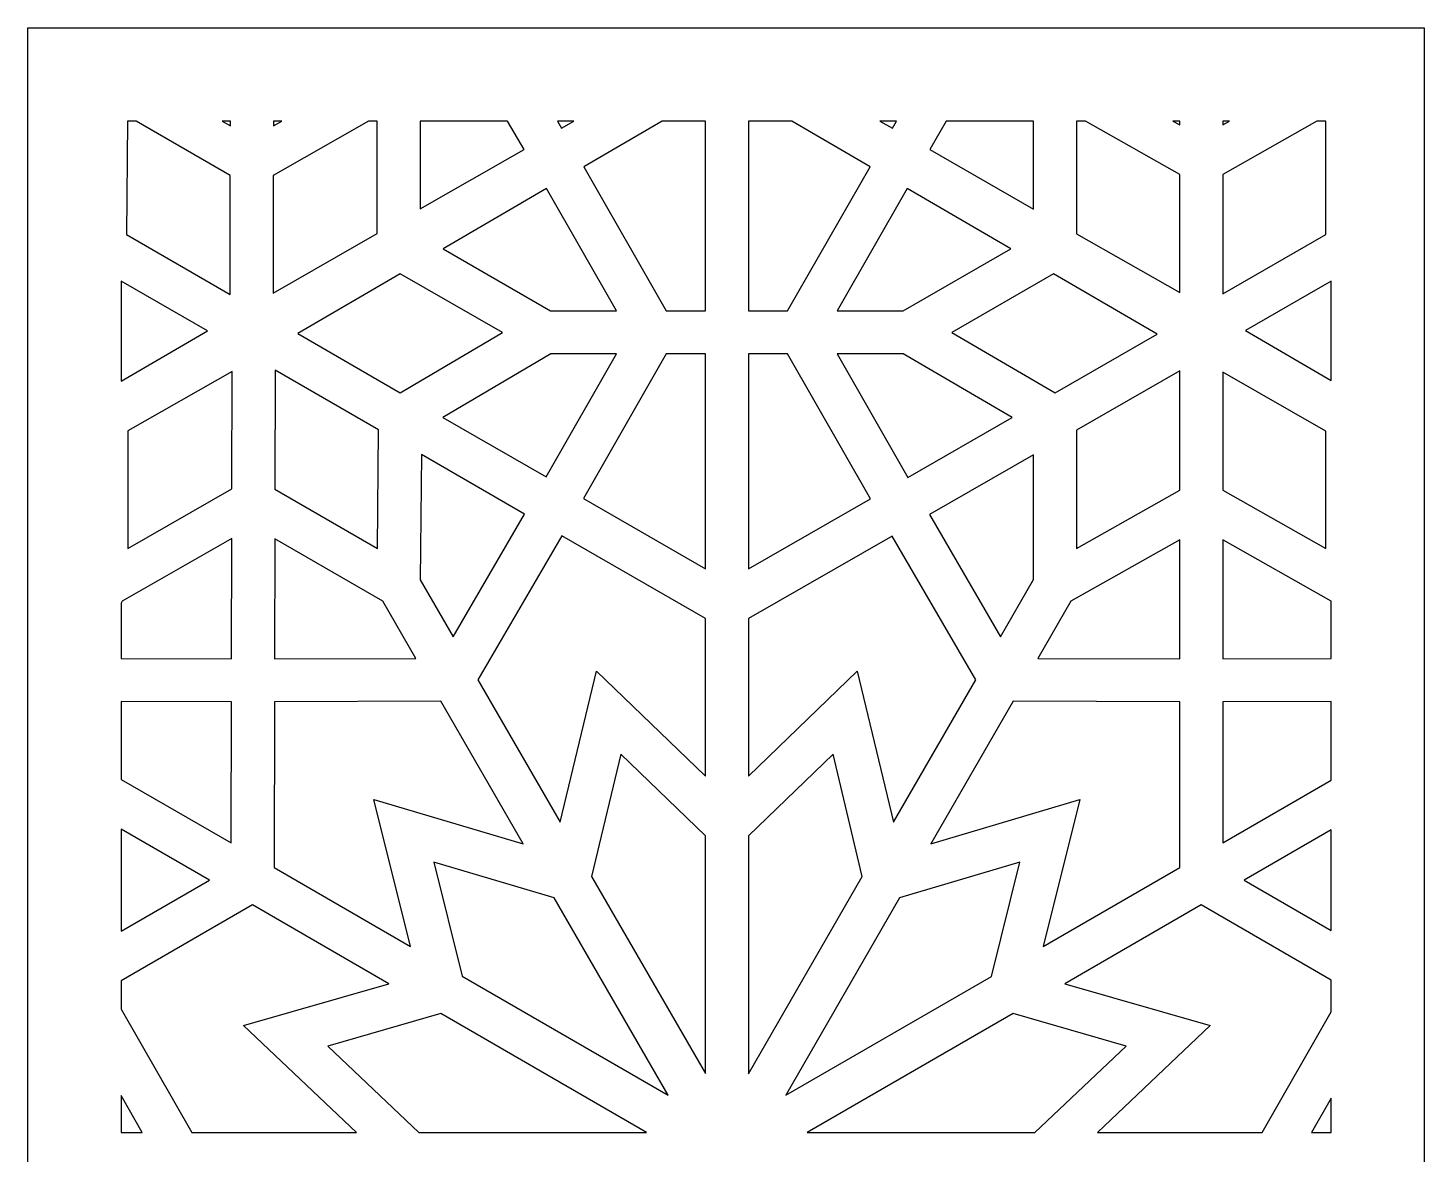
# Model space of a CAD drawing. Header units: millimetres. Extents: x -31 to 32, y -125 to 125.
# Drawn here: x -31.4 to 31.6, y 74.3 to 125.1 of the extents above; entities that cross this region are included whole.
import ezdxf

# ---------------------------------------------------------------- set-up
doc = ezdxf.new("R2010")
doc.units = ezdxf.units.MM
doc.header["$MEASUREMENT"] = 0
doc.layers.add('layer 1', color=7, linetype='Continuous')

msp = doc.modelspace()

# ---------------------------------------------------------------- linework, layer by layer
at = {"layer": 'layer 1', "color": 250}
for points, knots in [([(31.5736, -124.8834), (31.5736, -124.8834), (31.5736, 125.1165), (31.5736, 125.1165), (31.5736, 125.1165), (31.5736, 125.1165), (-31.3972, 125.1165), (-31.3972, 125.1165), (-31.3972, 125.1165), (-31.3972, 125.1165), (-31.3972, -124.8834), (-31.3972, -124.8834), (-31.3972, -124.8834), (-31.3972, -124.8834), (31.5736, -124.8834), (31.5736, -124.8834)], [0, 0, 0, 0, 0.2, 0.2, 0.2, 0.2, 0.4, 0.4, 0.4, 0.4, 0.6, 0.6, 0.6, 0.6, 1, 1, 1, 1]), ([(-26.9523, 115.794), (-26.9523, 115.794), (-26.9052, 120.9121), (-26.9052, 120.9121), (-26.9052, 120.9121), (-26.9052, 120.9121), (-26.5114, 120.9121), (-26.5114, 120.9121), (-26.5114, 120.9121), (-26.5114, 120.9121), (-22.2714, 118.4642), (-22.2714, 118.4642), (-22.2714, 118.4642), (-22.2714, 118.4642), (-22.2824, 113.0977), (-22.2824, 113.0977), (-22.2824, 113.0977), (-22.2824, 113.0977), (-26.9523, 115.794), (-26.9523, 115.794)], [0, 0, 0, 0, 0.1666667, 0.1666667, 0.1666667, 0.1666667, 0.3333333, 0.3333333, 0.3333333, 0.3333333, 0.5, 0.5, 0.5, 0.5, 0.6666667, 0.6666667, 0.6666667, 0.6666667, 1, 1, 1, 1]), ([(-22.6311, 120.9121), (-22.6311, 120.9121), (-22.2663, 120.9121), (-22.2663, 120.9121), (-22.2663, 120.9121), (-22.2663, 120.9121), (-22.2667, 120.7018), (-22.2667, 120.7018), (-22.2667, 120.7018), (-22.2667, 120.7018), (-22.6311, 120.9121), (-22.6311, 120.9121)], [0, 0, 0, 0, 0.25, 0.25, 0.25, 0.25, 0.5, 0.5, 0.5, 0.5, 1, 1, 1, 1]), ([(-20.3417, 113.1566), (-20.3417, 113.1566), (-20.3307, 118.4585), (-20.3307, 118.4585), (-20.3307, 118.4585), (-20.3307, 118.4585), (-16.0427, 120.9121), (-16.0427, 120.9121), (-16.0427, 120.9121), (-16.0427, 120.9121), (-15.6447, 120.9121), (-15.6447, 120.9121), (-15.6447, 120.9121), (-15.6447, 120.9121), (-15.6454, 115.8427), (-15.6454, 115.8427), (-15.6454, 115.8427), (-15.6454, 115.8427), (-20.3417, 113.1566), (-20.3417, 113.1566)], [0, 0, 0, 0, 0.1666667, 0.1666667, 0.1666667, 0.1666667, 0.3333333, 0.3333333, 0.3333333, 0.3333333, 0.5, 0.5, 0.5, 0.5, 0.6666667, 0.6666667, 0.6666667, 0.6666667, 1, 1, 1, 1]), ([(-20.3263, 120.6973), (-20.3263, 120.6973), (-20.3259, 120.9121), (-20.3259, 120.9121), (-20.3259, 120.9121), (-20.3259, 120.9121), (-19.9501, 120.9121), (-19.9501, 120.9121), (-19.9501, 120.9121), (-19.9501, 120.9121), (-20.3263, 120.6973), (-20.3263, 120.6973)], [0, 0, 0, 0, 0.25, 0.25, 0.25, 0.25, 0.5, 0.5, 0.5, 0.5, 1, 1, 1, 1]), ([(-13.705, 116.9522), (-13.705, 116.9522), (-13.7043, 120.9121), (-13.7043, 120.9121), (-13.7043, 120.9121), (-13.7043, 120.9121), (-9.7622, 120.9121), (-9.7622, 120.9121), (-9.7622, 120.9121), (-9.7622, 120.9121), (-9.0174, 119.6329), (-9.0174, 119.6329), (-9.0174, 119.6329), (-9.0174, 119.6329), (-13.705, 116.9522), (-13.705, 116.9522)], [0, 0, 0, 0, 0.2, 0.2, 0.2, 0.2, 0.4, 0.4, 0.4, 0.4, 0.6, 0.6, 0.6, 0.6, 1, 1, 1, 1]), ([(-7.3328, 120.596), (-7.3328, 120.596), (-7.517, 120.9121), (-7.517, 120.9121), (-7.517, 120.9121), (-7.517, 120.9121), (-6.7802, 120.9121), (-6.7802, 120.9121), (-6.7802, 120.9121), (-6.7802, 120.9121), (-7.3328, 120.596), (-7.3328, 120.596)], [0, 0, 0, 0, 0.25, 0.25, 0.25, 0.25, 0.5, 0.5, 0.5, 0.5, 1, 1, 1, 1]), ([(-0.8407, 112.3558), (-0.8407, 112.3558), (-2.6094, 112.3558), (-2.6094, 112.3558), (-2.6094, 112.3558), (-2.6094, 112.3558), (-6.3292, 118.8508), (-6.3292, 118.8508), (-6.3292, 118.8508), (-6.3292, 118.8508), (-2.7928, 120.9121), (-2.7928, 120.9121), (-2.7928, 120.9121), (-2.7928, 120.9121), (-0.8407, 120.9121), (-0.8407, 120.9121), (-0.8407, 120.9121), (-0.8407, 120.9121), (-0.8407, 112.3558), (-0.8407, 112.3558)], [0, 0, 0, 0, 0.1666667, 0.1666667, 0.1666667, 0.1666667, 0.3333333, 0.3333333, 0.3333333, 0.3333333, 0.5, 0.5, 0.5, 0.5, 0.6666667, 0.6666667, 0.6666667, 0.6666667, 1, 1, 1, 1]), ([(1.0997, 112.3558), (1.0997, 112.3558), (1.0997, 120.9121), (1.0997, 120.9121), (1.0997, 120.9121), (1.0997, 120.9121), (3.0518, 120.9121), (3.0518, 120.9121), (3.0518, 120.9121), (3.0518, 120.9121), (6.5881, 118.8508), (6.5881, 118.8508), (6.5881, 118.8508), (6.5881, 118.8508), (2.868, 112.3558), (2.868, 112.3558), (2.868, 112.3558), (2.868, 112.3558), (1.0997, 112.3558), (1.0997, 112.3558)], [0, 0, 0, 0, 0.1666667, 0.1666667, 0.1666667, 0.1666667, 0.3333333, 0.3333333, 0.3333333, 0.3333333, 0.5, 0.5, 0.5, 0.5, 0.6666667, 0.6666667, 0.6666667, 0.6666667, 1, 1, 1, 1]), ([(7.027, 120.9121), (7.027, 120.9121), (7.7802, 120.9121), (7.7802, 120.9121), (7.7802, 120.9121), (7.7802, 120.9121), (7.5922, 120.589), (7.5922, 120.589), (7.5922, 120.589), (7.5922, 120.589), (7.027, 120.9121), (7.027, 120.9121)], [0, 0, 0, 0, 0.25, 0.25, 0.25, 0.25, 0.5, 0.5, 0.5, 0.5, 1, 1, 1, 1]), ([(9.2763, 119.6259), (9.2763, 119.6259), (10.0253, 120.9121), (10.0253, 120.9121), (10.0253, 120.9121), (10.0253, 120.9121), (13.9633, 120.9121), (13.9633, 120.9121), (13.9633, 120.9121), (13.9633, 120.9121), (13.964, 116.9458), (13.964, 116.9458), (13.964, 116.9458), (13.964, 116.9458), (9.2763, 119.6259), (9.2763, 119.6259)], [0, 0, 0, 0, 0.2, 0.2, 0.2, 0.2, 0.4, 0.4, 0.4, 0.4, 0.6, 0.6, 0.6, 0.6, 1, 1, 1, 1]), ([(15.9036, 120.9121), (15.9036, 120.9121), (16.3093, 120.9121), (16.3093, 120.9121), (16.3093, 120.9121), (16.3093, 120.9121), (20.5532, 118.5111), (20.5532, 118.5111), (20.5532, 118.5111), (20.5532, 118.5111), (20.5532, 113.1774), (20.5532, 113.1774), (20.5532, 113.1774), (20.5532, 113.1774), (15.9043, 115.836), (15.9043, 115.836), (15.9043, 115.836), (15.9043, 115.836), (15.9036, 120.9121), (15.9036, 120.9121)], [0, 0, 0, 0, 0.1666667, 0.1666667, 0.1666667, 0.1666667, 0.3333333, 0.3333333, 0.3333333, 0.3333333, 0.5, 0.5, 0.5, 0.5, 0.6666667, 0.6666667, 0.6666667, 0.6666667, 1, 1, 1, 1]), ([(20.2491, 120.9121), (20.2491, 120.9121), (20.5532, 120.9121), (20.5532, 120.9121), (20.5532, 120.9121), (20.5532, 120.9121), (20.5532, 120.7399), (20.5532, 120.7399), (20.5532, 120.7399), (20.5532, 120.7399), (20.2491, 120.9121), (20.2491, 120.9121)], [0, 0, 0, 0, 0.25, 0.25, 0.25, 0.25, 0.5, 0.5, 0.5, 0.5, 1, 1, 1, 1]), ([(22.4938, 113.1185), (22.4938, 113.1185), (22.4938, 118.5104), (22.4938, 118.5104), (22.4938, 118.5104), (22.4938, 118.5104), (26.7434, 120.9121), (26.7434, 120.9121), (26.7434, 120.9121), (26.7434, 120.9121), (27.147, 120.9121), (27.147, 120.9121), (27.147, 120.9121), (27.147, 120.9121), (27.1466, 115.7919), (27.1466, 115.7919), (27.1466, 115.7919), (27.1466, 115.7919), (22.4938, 113.1185), (22.4938, 113.1185)], [0, 0, 0, 0, 0.1666667, 0.1666667, 0.1666667, 0.1666667, 0.3333333, 0.3333333, 0.3333333, 0.3333333, 0.5, 0.5, 0.5, 0.5, 0.6666667, 0.6666667, 0.6666667, 0.6666667, 1, 1, 1, 1]), ([(22.4938, 120.7396), (22.4938, 120.7396), (22.4938, 120.9121), (22.4938, 120.9121), (22.4938, 120.9121), (22.4938, 120.9121), (22.7993, 120.9121), (22.7993, 120.9121), (22.7993, 120.9121), (22.7993, 120.9121), (22.4938, 120.7396), (22.4938, 120.7396)], [0, 0, 0, 0, 0.25, 0.25, 0.25, 0.25, 0.5, 0.5, 0.5, 0.5, 1, 1, 1, 1]), ([(-7.8227, 112.3558), (-7.8227, 112.3558), (-12.6706, 115.1548), (-12.6706, 115.1548), (-12.6706, 115.1548), (-12.6706, 115.1548), (-8.0062, 117.874), (-8.0062, 117.874), (-8.0062, 117.874), (-8.0062, 117.874), (-4.8455, 112.3558), (-4.8455, 112.3558), (-4.8455, 112.3558), (-4.8455, 112.3558), (-7.8227, 112.3558), (-7.8227, 112.3558)], [0, 0, 0, 0, 0.2, 0.2, 0.2, 0.2, 0.4, 0.4, 0.4, 0.4, 0.6, 0.6, 0.6, 0.6, 1, 1, 1, 1]), ([(5.1047, 112.3558), (5.1047, 112.3558), (8.2649, 117.874), (8.2649, 117.874), (8.2649, 117.874), (8.2649, 117.874), (12.93, 115.1544), (12.93, 115.1544), (12.93, 115.1544), (12.93, 115.1544), (8.0825, 112.3558), (8.0825, 112.3558), (8.0825, 112.3558), (8.0825, 112.3558), (5.1047, 112.3558), (5.1047, 112.3558)], [0, 0, 0, 0, 0.2, 0.2, 0.2, 0.2, 0.4, 0.4, 0.4, 0.4, 0.6, 0.6, 0.6, 0.6, 1, 1, 1, 1]), ([(-19.2287, 111.3321), (-19.2287, 111.3321), (-14.6025, 114.0287), (-14.6025, 114.0287), (-14.6025, 114.0287), (-14.6025, 114.0287), (-9.9978, 111.3712), (-9.9978, 111.3712), (-9.9978, 111.3712), (-9.9978, 111.3712), (-14.6091, 108.6647), (-14.6091, 108.6647), (-14.6091, 108.6647), (-14.6091, 108.6647), (-19.2287, 111.3321), (-19.2287, 111.3321)], [0, 0, 0, 0, 0.2, 0.2, 0.2, 0.2, 0.4, 0.4, 0.4, 0.4, 0.6, 0.6, 0.6, 0.6, 1, 1, 1, 1]), ([(14.9384, 108.6629), (14.9384, 108.6629), (10.2736, 111.3807), (10.2736, 111.3807), (10.2736, 111.3807), (10.2736, 111.3807), (14.8615, 114.0283), (14.8615, 114.0283), (14.8615, 114.0283), (14.8615, 114.0283), (19.5354, 111.3042), (19.5354, 111.3042), (19.5354, 111.3042), (19.5354, 111.3042), (14.9384, 108.6629), (14.9384, 108.6629)], [0, 0, 0, 0, 0.2, 0.2, 0.2, 0.2, 0.4, 0.4, 0.4, 0.4, 0.6, 0.6, 0.6, 0.6, 1, 1, 1, 1]), ([(-27.1929, 109.1794), (-27.1929, 109.1794), (-27.1929, 113.6918), (-27.1929, 113.6918), (-27.1929, 113.6918), (-27.1929, 113.6918), (-23.3038, 111.4467), (-23.3038, 111.4467), (-23.3038, 111.4467), (-23.3038, 111.4467), (-27.1929, 109.1794), (-27.1929, 109.1794)], [0, 0, 0, 0, 0.25, 0.25, 0.25, 0.25, 0.5, 0.5, 0.5, 0.5, 1, 1, 1, 1]), ([(23.5151, 111.4679), (23.5151, 111.4679), (27.3837, 113.69), (27.3837, 113.69), (27.3837, 113.69), (27.3837, 113.69), (27.3837, 109.2129), (27.3837, 109.2129), (27.3837, 109.2129), (27.3837, 109.2129), (23.5151, 111.4679), (23.5151, 111.4679)], [0, 0, 0, 0, 0.25, 0.25, 0.25, 0.25, 0.5, 0.5, 0.5, 0.5, 1, 1, 1, 1]), ([(-4.8464, 110.4131), (-4.8464, 110.4131), (-8.0264, 104.8639), (-8.0264, 104.8639), (-8.0264, 104.8639), (-8.0264, 104.8639), (-12.6789, 107.5506), (-12.6789, 107.5506), (-12.6789, 107.5506), (-12.6789, 107.5506), (-7.819, 110.4131), (-7.819, 110.4131), (-7.819, 110.4131), (-7.819, 110.4131), (-4.8464, 110.4131), (-4.8464, 110.4131)], [0, 0, 0, 0, 0.2, 0.2, 0.2, 0.2, 0.4, 0.4, 0.4, 0.4, 0.6, 0.6, 0.6, 0.6, 1, 1, 1, 1]), ([(-0.8407, 110.4138), (-0.8407, 110.4138), (-0.8407, 100.7159), (-0.8407, 100.7159), (-0.8407, 100.7159), (-0.8407, 100.7159), (-6.346, 103.8937), (-6.346, 103.8937), (-6.346, 103.8937), (-6.346, 103.8937), (-2.6097, 110.4131), (-2.6097, 110.4131), (-2.6097, 110.4131), (-2.6097, 110.4131), (-0.8407, 110.4138), (-0.8407, 110.4138)], [0, 0, 0, 0, 0.2, 0.2, 0.2, 0.2, 0.4, 0.4, 0.4, 0.4, 0.6, 0.6, 0.6, 0.6, 1, 1, 1, 1]), ([(1.0997, 100.7113), (1.0997, 100.7113), (1.0997, 110.4138), (1.0997, 110.4138), (1.0997, 110.4138), (1.0997, 110.4138), (2.868, 110.4131), (2.868, 110.4131), (2.868, 110.4131), (2.868, 110.4131), (6.6111, 103.8782), (6.6111, 103.8782), (6.6111, 103.8782), (6.6111, 103.8782), (1.0997, 100.7113), (1.0997, 100.7113)], [0, 0, 0, 0, 0.2, 0.2, 0.2, 0.2, 0.4, 0.4, 0.4, 0.4, 0.6, 0.6, 0.6, 0.6, 1, 1, 1, 1]), ([(8.0804, 110.4131), (8.0804, 110.4131), (12.9974, 107.5478), (12.9974, 107.5478), (12.9974, 107.5478), (12.9974, 107.5478), (8.2935, 104.8448), (8.2935, 104.8448), (8.2935, 104.8448), (8.2935, 104.8448), (5.1047, 110.4131), (5.1047, 110.4131), (5.1047, 110.4131), (5.1047, 110.4131), (8.0804, 110.4131), (8.0804, 110.4131)], [0, 0, 0, 0, 0.2, 0.2, 0.2, 0.2, 0.4, 0.4, 0.4, 0.4, 0.6, 0.6, 0.6, 0.6, 1, 1, 1, 1]), ([(-26.8876, 101.6391), (-26.8876, 101.6391), (-26.8871, 106.9361), (-26.8871, 106.9361), (-26.8871, 106.9361), (-26.8871, 106.9361), (-22.1905, 109.6218), (-22.1905, 109.6218), (-22.1905, 109.6218), (-22.1905, 109.6218), (-22.2017, 104.3199), (-22.2017, 104.3199), (-22.2017, 104.3199), (-22.2017, 104.3199), (-26.8876, 101.6391), (-26.8876, 101.6391)], [0, 0, 0, 0, 0.2, 0.2, 0.2, 0.2, 0.4, 0.4, 0.4, 0.4, 0.6, 0.6, 0.6, 0.6, 1, 1, 1, 1]), ([(-20.2611, 104.3146), (-20.2611, 104.3146), (-20.2501, 109.6807), (-20.2501, 109.6807), (-20.2501, 109.6807), (-20.2501, 109.6807), (-15.5803, 106.9848), (-15.5803, 106.9848), (-15.5803, 106.9848), (-15.5803, 106.9848), (-15.6296, 101.6402), (-15.6296, 101.6402), (-15.6296, 101.6402), (-15.6296, 101.6402), (-20.2611, 104.3146), (-20.2611, 104.3146)], [0, 0, 0, 0, 0.2, 0.2, 0.2, 0.2, 0.4, 0.4, 0.4, 0.4, 0.6, 0.6, 0.6, 0.6, 1, 1, 1, 1]), ([(15.9036, 101.6314), (15.9036, 101.6314), (15.904, 106.9795), (15.904, 106.9795), (15.904, 106.9795), (15.904, 106.9795), (20.5571, 109.6535), (20.5571, 109.6535), (20.5571, 109.6535), (20.5571, 109.6535), (20.5571, 104.2613), (20.5571, 104.2613), (20.5571, 104.2613), (20.5571, 104.2613), (15.9036, 101.6314), (15.9036, 101.6314)], [0, 0, 0, 0, 0.2, 0.2, 0.2, 0.2, 0.4, 0.4, 0.4, 0.4, 0.6, 0.6, 0.6, 0.6, 1, 1, 1, 1]), ([(22.4974, 104.261), (22.4974, 104.261), (22.4974, 109.5939), (22.4974, 109.5939), (22.4974, 109.5939), (22.4974, 109.5939), (27.1466, 106.9357), (27.1466, 106.9357), (27.1466, 106.9357), (27.1466, 106.9357), (27.1466, 101.63), (27.1466, 101.63), (27.1466, 101.63), (27.1466, 101.63), (22.4974, 104.261), (22.4974, 104.261)], [0, 0, 0, 0, 0.2, 0.2, 0.2, 0.2, 0.4, 0.4, 0.4, 0.4, 0.6, 0.6, 0.6, 0.6, 1, 1, 1, 1]), ([(-12.2156, 97.6524), (-12.2156, 97.6524), (-13.7018, 100.227), (-13.7018, 100.227), (-13.7018, 100.227), (-13.7018, 100.227), (-13.65, 105.8707), (-13.65, 105.8707), (-13.65, 105.8707), (-13.65, 105.8707), (-8.9966, 103.184), (-8.9966, 103.184), (-8.9966, 103.184), (-8.9966, 103.184), (-12.2156, 97.6524), (-12.2156, 97.6524)], [0, 0, 0, 0, 0.2, 0.2, 0.2, 0.2, 0.4, 0.4, 0.4, 0.4, 0.6, 0.6, 0.6, 0.6, 1, 1, 1, 1]), ([(13.9637, 105.8647), (13.9637, 105.8647), (13.9633, 100.2309), (13.9633, 100.2309), (13.9633, 100.2309), (13.9633, 100.2309), (12.475, 97.6524), (12.475, 97.6524), (12.475, 97.6524), (12.475, 97.6524), (9.2661, 103.1656), (9.2661, 103.1656), (9.2661, 103.1656), (9.2661, 103.1656), (13.9637, 105.8647), (13.9637, 105.8647)], [0, 0, 0, 0, 0.2, 0.2, 0.2, 0.2, 0.4, 0.4, 0.4, 0.4, 0.6, 0.6, 0.6, 0.6, 1, 1, 1, 1]), ([(-22.2064, 102.0815), (-22.2064, 102.0815), (-22.2177, 96.6562), (-22.2177, 96.6562), (-22.2177, 96.6562), (-22.2177, 96.6562), (-27.1929, 96.6731), (-27.1929, 96.6731), (-27.1929, 96.6731), (-27.1929, 96.6731), (-27.1929, 99.1743), (-27.1929, 99.1743), (-27.1929, 99.1743), (-27.1929, 99.1743), (-27.1458, 99.2554), (-27.1458, 99.2554), (-27.1458, 99.2554), (-27.1458, 99.2554), (-22.2064, 102.0815), (-22.2064, 102.0815)], [0, 0, 0, 0, 0.1666667, 0.1666667, 0.1666667, 0.1666667, 0.3333333, 0.3333333, 0.3333333, 0.3333333, 0.5, 0.5, 0.5, 0.5, 0.6666667, 0.6666667, 0.6666667, 0.6666667, 1, 1, 1, 1]), ([(-20.2773, 96.6586), (-20.2773, 96.6586), (-20.266, 102.0766), (-20.266, 102.0766), (-20.266, 102.0766), (-20.266, 102.0766), (-15.387, 99.2597), (-15.387, 99.2597), (-15.387, 99.2597), (-15.387, 99.2597), (-13.8979, 96.6809), (-13.8979, 96.6809), (-13.8979, 96.6809), (-13.8979, 96.6809), (-20.2773, 96.6586), (-20.2773, 96.6586)], [0, 0, 0, 0, 0.2, 0.2, 0.2, 0.2, 0.4, 0.4, 0.4, 0.4, 0.6, 0.6, 0.6, 0.6, 1, 1, 1, 1]), ([(-7.3856, 89.2863), (-7.3856, 89.2863), (-11.0974, 95.7157), (-11.0974, 95.7157), (-11.0974, 95.7157), (-11.0974, 95.7157), (-7.3158, 102.2138), (-7.3158, 102.2138), (-7.3158, 102.2138), (-7.3158, 102.2138), (-0.8407, 98.4751), (-0.8407, 98.4751), (-0.8407, 98.4751), (-0.8407, 98.4751), (-0.8407, 91.3663), (-0.8407, 91.3663), (-0.8407, 91.3663), (-0.8407, 91.3663), (-5.751, 96.1072), (-5.751, 96.1072), (-5.751, 96.1072), (-5.751, 96.1072), (-7.3856, 89.2863), (-7.3856, 89.2863)], [0, 0, 0, 0, 0.1428571, 0.1428571, 0.1428571, 0.1428571, 0.2857143, 0.2857143, 0.2857143, 0.2857143, 0.4285714, 0.4285714, 0.4285714, 0.4285714, 0.5714286, 0.5714286, 0.5714286, 0.5714286, 0.7142857, 0.7142857, 0.7142857, 0.7142857, 1, 1, 1, 1]), ([(7.6447, 89.2856), (7.6447, 89.2856), (6.0099, 96.1072), (6.0099, 96.1072), (6.0099, 96.1072), (6.0099, 96.1072), (1.0997, 91.3663), (1.0997, 91.3663), (1.0997, 91.3663), (1.0997, 91.3663), (1.0997, 98.4737), (1.0997, 98.4737), (1.0997, 98.4737), (1.0997, 98.4737), (7.5833, 102.1994), (7.5833, 102.1994), (7.5833, 102.1994), (7.5833, 102.1994), (11.3563, 95.7157), (11.3563, 95.7157), (11.3563, 95.7157), (11.3563, 95.7157), (7.6447, 89.2856), (7.6447, 89.2856)], [0, 0, 0, 0, 0.1428571, 0.1428571, 0.1428571, 0.1428571, 0.2857143, 0.2857143, 0.2857143, 0.2857143, 0.4285714, 0.4285714, 0.4285714, 0.4285714, 0.5714286, 0.5714286, 0.5714286, 0.5714286, 0.7142857, 0.7142857, 0.7142857, 0.7142857, 1, 1, 1, 1]), ([(20.5571, 102.0325), (20.5571, 102.0325), (20.5571, 96.6586), (20.5571, 96.6586), (20.5571, 96.6586), (20.5571, 96.6586), (14.157, 96.6809), (14.157, 96.6809), (14.157, 96.6809), (14.157, 96.6809), (15.6436, 99.2554), (15.6436, 99.2554), (15.6436, 99.2554), (15.6436, 99.2554), (20.5571, 102.0325), (20.5571, 102.0325)], [0, 0, 0, 0, 0.2, 0.2, 0.2, 0.2, 0.4, 0.4, 0.4, 0.4, 0.6, 0.6, 0.6, 0.6, 1, 1, 1, 1]), ([(27.3837, 99.2667), (27.3837, 99.2667), (27.3837, 96.6745), (27.3837, 96.6745), (27.3837, 96.6745), (27.3837, 96.6745), (22.4974, 96.659), (22.4974, 96.659), (22.4974, 96.659), (22.4974, 96.659), (22.4974, 102.0314), (22.4974, 102.0314), (22.4974, 102.0314), (22.4974, 102.0314), (27.3837, 99.2667), (27.3837, 99.2667)], [0, 0, 0, 0, 0.2, 0.2, 0.2, 0.2, 0.4, 0.4, 0.4, 0.4, 0.6, 0.6, 0.6, 0.6, 1, 1, 1, 1]), ([(-27.1929, 91.2223), (-27.1929, 91.2223), (-27.1929, 94.7332), (-27.1929, 94.7332), (-27.1929, 94.7332), (-27.1929, 94.7332), (-22.2215, 94.7162), (-22.2215, 94.7162), (-22.2215, 94.7162), (-22.2215, 94.7162), (-22.2347, 88.3602), (-22.2347, 88.3602), (-22.2347, 88.3602), (-22.2347, 88.3602), (-27.1929, 91.2223), (-27.1929, 91.2223)], [0, 0, 0, 0, 0.2, 0.2, 0.2, 0.2, 0.4, 0.4, 0.4, 0.4, 0.6, 0.6, 0.6, 0.6, 1, 1, 1, 1]), ([(-20.2811, 94.7183), (-20.2811, 94.7183), (-12.7799, 94.7441), (-12.7799, 94.7441), (-12.7799, 94.7441), (-12.7799, 94.7441), (-9.0673, 88.3147), (-9.0673, 88.3147), (-9.0673, 88.3147), (-9.0673, 88.3147), (-15.7923, 90.3097), (-15.7923, 90.3097), (-15.7923, 90.3097), (-15.7923, 90.3097), (-14.1417, 83.687), (-14.1417, 83.687), (-14.1417, 83.687), (-14.1417, 83.687), (-20.2972, 87.2409), (-20.2972, 87.2409), (-20.2972, 87.2409), (-20.2972, 87.2409), (-20.2811, 94.7183), (-20.2811, 94.7183)], [0, 0, 0, 0, 0.1428571, 0.1428571, 0.1428571, 0.1428571, 0.2857143, 0.2857143, 0.2857143, 0.2857143, 0.4285714, 0.4285714, 0.4285714, 0.4285714, 0.5714286, 0.5714286, 0.5714286, 0.5714286, 0.7142857, 0.7142857, 0.7142857, 0.7142857, 1, 1, 1, 1]), ([(16.0511, 90.3097), (16.0511, 90.3097), (9.3268, 88.3151), (9.3268, 88.3151), (9.3268, 88.3151), (9.3268, 88.3151), (13.0387, 94.7441), (13.0387, 94.7441), (13.0387, 94.7441), (13.0387, 94.7441), (20.5571, 94.7183), (20.5571, 94.7183), (20.5571, 94.7183), (20.5571, 94.7183), (20.5571, 87.2416), (20.5571, 87.2416), (20.5571, 87.2416), (20.5571, 87.2416), (14.4008, 83.687), (14.4008, 83.687), (14.4008, 83.687), (14.4008, 83.687), (16.0511, 90.3097), (16.0511, 90.3097)], [0, 0, 0, 0, 0.1428571, 0.1428571, 0.1428571, 0.1428571, 0.2857143, 0.2857143, 0.2857143, 0.2857143, 0.4285714, 0.4285714, 0.4285714, 0.4285714, 0.5714286, 0.5714286, 0.5714286, 0.5714286, 0.7142857, 0.7142857, 0.7142857, 0.7142857, 1, 1, 1, 1]), ([(27.3837, 94.7342), (27.3837, 94.7342), (27.3837, 91.1828), (27.3837, 91.1828), (27.3837, 91.1828), (27.3837, 91.1828), (22.4974, 88.362), (22.4974, 88.362), (22.4974, 88.362), (22.4974, 88.362), (22.4974, 94.7187), (22.4974, 94.7187), (22.4974, 94.7187), (22.4974, 94.7187), (27.3837, 94.7342), (27.3837, 94.7342)], [0, 0, 0, 0, 0.2, 0.2, 0.2, 0.2, 0.4, 0.4, 0.4, 0.4, 0.6, 0.6, 0.6, 0.6, 1, 1, 1, 1]), ([(-0.8407, 88.6689), (-0.8407, 88.6689), (-0.8407, 77.9484), (-0.8407, 77.9484), (-0.8407, 77.9484), (-0.8407, 77.9484), (-5.9757, 86.8433), (-5.9757, 86.8433), (-5.9757, 86.8433), (-5.9757, 86.8433), (-4.6557, 92.3523), (-4.6557, 92.3523), (-4.6557, 92.3523), (-4.6557, 92.3523), (-0.8407, 88.6689), (-0.8407, 88.6689)], [0, 0, 0, 0, 0.2, 0.2, 0.2, 0.2, 0.4, 0.4, 0.4, 0.4, 0.6, 0.6, 0.6, 0.6, 1, 1, 1, 1]), ([(1.0997, 77.948), (1.0997, 77.948), (1.0997, 88.6689), (1.0997, 88.6689), (1.0997, 88.6689), (1.0997, 88.6689), (4.9146, 92.3523), (4.9146, 92.3523), (4.9146, 92.3523), (4.9146, 92.3523), (6.2347, 86.8429), (6.2347, 86.8429), (6.2347, 86.8429), (6.2347, 86.8429), (1.0997, 77.948), (1.0997, 77.948)], [0, 0, 0, 0, 0.2, 0.2, 0.2, 0.2, 0.4, 0.4, 0.4, 0.4, 0.6, 0.6, 0.6, 0.6, 1, 1, 1, 1]), ([(-27.1929, 84.3809), (-27.1929, 84.3809), (-27.1929, 88.9815), (-27.1929, 88.9815), (-27.1929, 88.9815), (-27.1929, 88.9815), (-23.2088, 86.681), (-23.2088, 86.681), (-23.2088, 86.681), (-23.2088, 86.681), (-27.1929, 84.3809), (-27.1929, 84.3809)], [0, 0, 0, 0, 0.25, 0.25, 0.25, 0.25, 0.5, 0.5, 0.5, 0.5, 1, 1, 1, 1]), ([(27.3837, 88.942), (27.3837, 88.942), (27.3837, 84.4052), (27.3837, 84.4052), (27.3837, 84.4052), (27.3837, 84.4052), (23.4643, 86.6792), (23.4643, 86.6792), (23.4643, 86.6792), (23.4643, 86.6792), (27.3837, 88.942), (27.3837, 88.942)], [0, 0, 0, 0, 0.25, 0.25, 0.25, 0.25, 0.5, 0.5, 0.5, 0.5, 1, 1, 1, 1]), ([(-7.6576, 85.8728), (-7.6576, 85.8728), (-2.5215, 76.9779), (-2.5215, 76.9779), (-2.5215, 76.9779), (-2.5215, 76.9779), (-11.8059, 82.3387), (-11.8059, 82.3387), (-11.8059, 82.3387), (-11.8059, 82.3387), (-13.0882, 87.4836), (-13.0882, 87.4836), (-13.0882, 87.4836), (-13.0882, 87.4836), (-7.6576, 85.8728), (-7.6576, 85.8728)], [0, 0, 0, 0, 0.2, 0.2, 0.2, 0.2, 0.4, 0.4, 0.4, 0.4, 0.6, 0.6, 0.6, 0.6, 1, 1, 1, 1]), ([(13.347, 87.4836), (13.347, 87.4836), (12.065, 82.3383), (12.065, 82.3383), (12.065, 82.3383), (12.065, 82.3383), (2.7805, 76.9782), (2.7805, 76.9782), (2.7805, 76.9782), (2.7805, 76.9782), (7.9167, 85.8728), (7.9167, 85.8728), (7.9167, 85.8728), (7.9167, 85.8728), (13.347, 87.4836), (13.347, 87.4836)], [0, 0, 0, 0, 0.2, 0.2, 0.2, 0.2, 0.4, 0.4, 0.4, 0.4, 0.6, 0.6, 0.6, 0.6, 1, 1, 1, 1]), ([(-21.6727, 80.1246), (-21.6727, 80.1246), (-16.5825, 75.2983), (-16.5825, 75.2983), (-16.5825, 75.2983), (-16.5825, 75.2983), (-24.0069, 75.2983), (-24.0069, 75.2983), (-24.0069, 75.2983), (-24.0069, 75.2983), (-27.1929, 80.8609), (-27.1929, 80.8609), (-27.1929, 80.8609), (-27.1929, 80.8609), (-27.1929, 82.1401), (-27.1929, 82.1401), (-27.1929, 82.1401), (-27.1929, 82.1401), (-21.2684, 85.5606), (-21.2684, 85.5606), (-21.2684, 85.5606), (-21.2684, 85.5606), (-15.1127, 82.0067), (-15.1127, 82.0067), (-15.1127, 82.0067), (-15.1127, 82.0067), (-21.6727, 80.1246), (-21.6727, 80.1246)], [0, 0, 0, 0, 0.125, 0.125, 0.125, 0.125, 0.25, 0.25, 0.25, 0.25, 0.375, 0.375, 0.375, 0.375, 0.5, 0.5, 0.5, 0.5, 0.625, 0.625, 0.625, 0.625, 0.75, 0.75, 0.75, 0.75, 1, 1, 1, 1]), ([(15.3713, 82.0067), (15.3713, 82.0067), (21.5265, 85.5602), (21.5265, 85.5602), (21.5265, 85.5602), (21.5265, 85.5602), (27.3837, 82.1623), (27.3837, 82.1623), (27.3837, 82.1623), (27.3837, 82.1623), (27.3837, 80.7416), (27.3837, 80.7416), (27.3837, 80.7416), (27.3837, 80.7416), (24.2655, 75.2983), (24.2655, 75.2983), (24.2655, 75.2983), (24.2655, 75.2983), (16.8409, 75.2983), (16.8409, 75.2983), (16.8409, 75.2983), (16.8409, 75.2983), (21.9319, 80.1246), (21.9319, 80.1246), (21.9319, 80.1246), (21.9319, 80.1246), (15.3713, 82.0067), (15.3713, 82.0067)], [0, 0, 0, 0, 0.125, 0.125, 0.125, 0.125, 0.25, 0.25, 0.25, 0.25, 0.375, 0.375, 0.375, 0.375, 0.5, 0.5, 0.5, 0.5, 0.625, 0.625, 0.625, 0.625, 0.75, 0.75, 0.75, 0.75, 1, 1, 1, 1]), ([(-3.4918, 75.2976), (-3.4918, 75.2976), (-13.7624, 75.2983), (-13.7624, 75.2983), (-13.7624, 75.2983), (-13.7624, 75.2983), (-17.8733, 79.1961), (-17.8733, 79.1961), (-17.8733, 79.1961), (-17.8733, 79.1961), (-12.776, 80.6577), (-12.776, 80.6577), (-12.776, 80.6577), (-12.776, 80.6577), (-3.4918, 75.2976), (-3.4918, 75.2976)], [0, 0, 0, 0, 0.2, 0.2, 0.2, 0.2, 0.4, 0.4, 0.4, 0.4, 0.6, 0.6, 0.6, 0.6, 1, 1, 1, 1]), ([(18.1324, 79.1961), (18.1324, 79.1961), (14.0215, 75.2979), (14.0215, 75.2979), (14.0215, 75.2979), (14.0215, 75.2979), (3.7504, 75.2976), (3.7504, 75.2976), (3.7504, 75.2976), (3.7504, 75.2976), (13.0352, 80.658), (13.0352, 80.658), (13.0352, 80.658), (13.0352, 80.658), (18.1324, 79.1961), (18.1324, 79.1961)], [0, 0, 0, 0, 0.2, 0.2, 0.2, 0.2, 0.4, 0.4, 0.4, 0.4, 0.6, 0.6, 0.6, 0.6, 1, 1, 1, 1]), ([(-27.1929, 75.2986), (-27.1929, 75.2986), (-27.1929, 76.957), (-27.1929, 76.957), (-27.1929, 76.957), (-27.1929, 76.957), (-26.2429, 75.2986), (-26.2429, 75.2986), (-26.2429, 75.2986), (-26.2429, 75.2986), (-27.1929, 75.2986), (-27.1929, 75.2986)], [0, 0, 0, 0, 0.25, 0.25, 0.25, 0.25, 0.5, 0.5, 0.5, 0.5, 1, 1, 1, 1]), ([(27.3837, 76.8382), (27.3837, 76.8382), (27.3837, 75.2986), (27.3837, 75.2986), (27.3837, 75.2986), (27.3837, 75.2986), (26.5017, 75.2986), (26.5017, 75.2986), (26.5017, 75.2986), (26.5017, 75.2986), (27.3837, 76.8382), (27.3837, 76.8382)], [0, 0, 0, 0, 0.25, 0.25, 0.25, 0.25, 0.5, 0.5, 0.5, 0.5, 1, 1, 1, 1])]:
    msp.add_open_spline(points, degree=3, knots=knots, dxfattribs=at)

doc.saveas('drawing.dxf')
